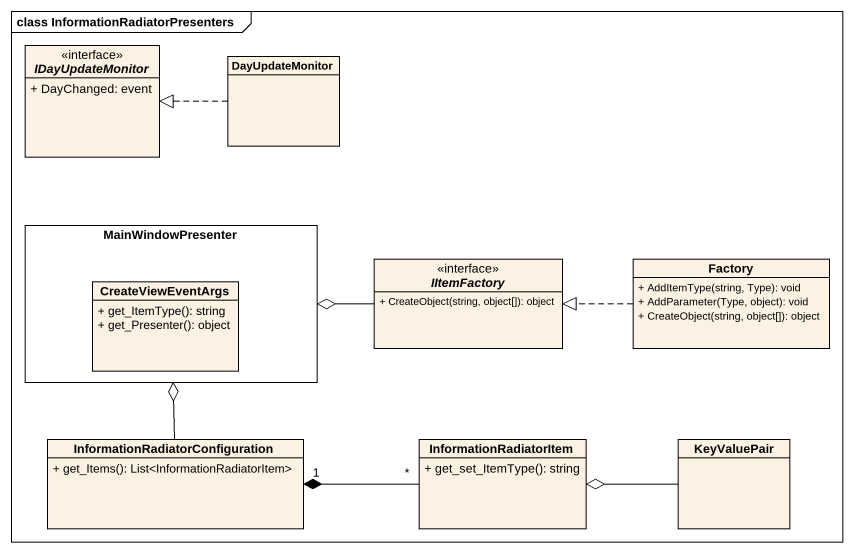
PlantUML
@startuml
mainframe class InformationRadiatorPresenters
hide circle
hide empty members
skinparam classAttributeIconSize 0
interface IDayUpdateMonitor {
  + DayChanged: event
}
class DayUpdateMonitor
rectangle MainWindowPresenter {
  class CreateViewEventArgs {
    + get_ItemType(): string
    + get_Presenter(): object
  }
}
interface IItemFactory {
  + CreateObject(string, object[]): object
}
class Factory {
  + AddItemType(string, Type): void
  + AddParameter(Type, object): void
  + CreateObject(string, object[]): object
}
class "InformationRadiatorConfiguration" as InformationRadiatorConfigura {
  + get_Items(): List<InformationRadiatorItem>
}
class InformationRadiatorItem {
  + get_set_ItemType(): string
}
class KeyValuePair
DayUpdateMonitor .left.|> IDayUpdateMonitor
IItemFactory -left-o MainWindowPresenter
Factory .left.|> IItemFactory
InformationRadiatorConfigura -up-o MainWindowPresenter
InformationRadiatorItem "*" -left-* "1" InformationRadiatorConfigura
KeyValuePair -left-o InformationRadiatorItem
@enduml
